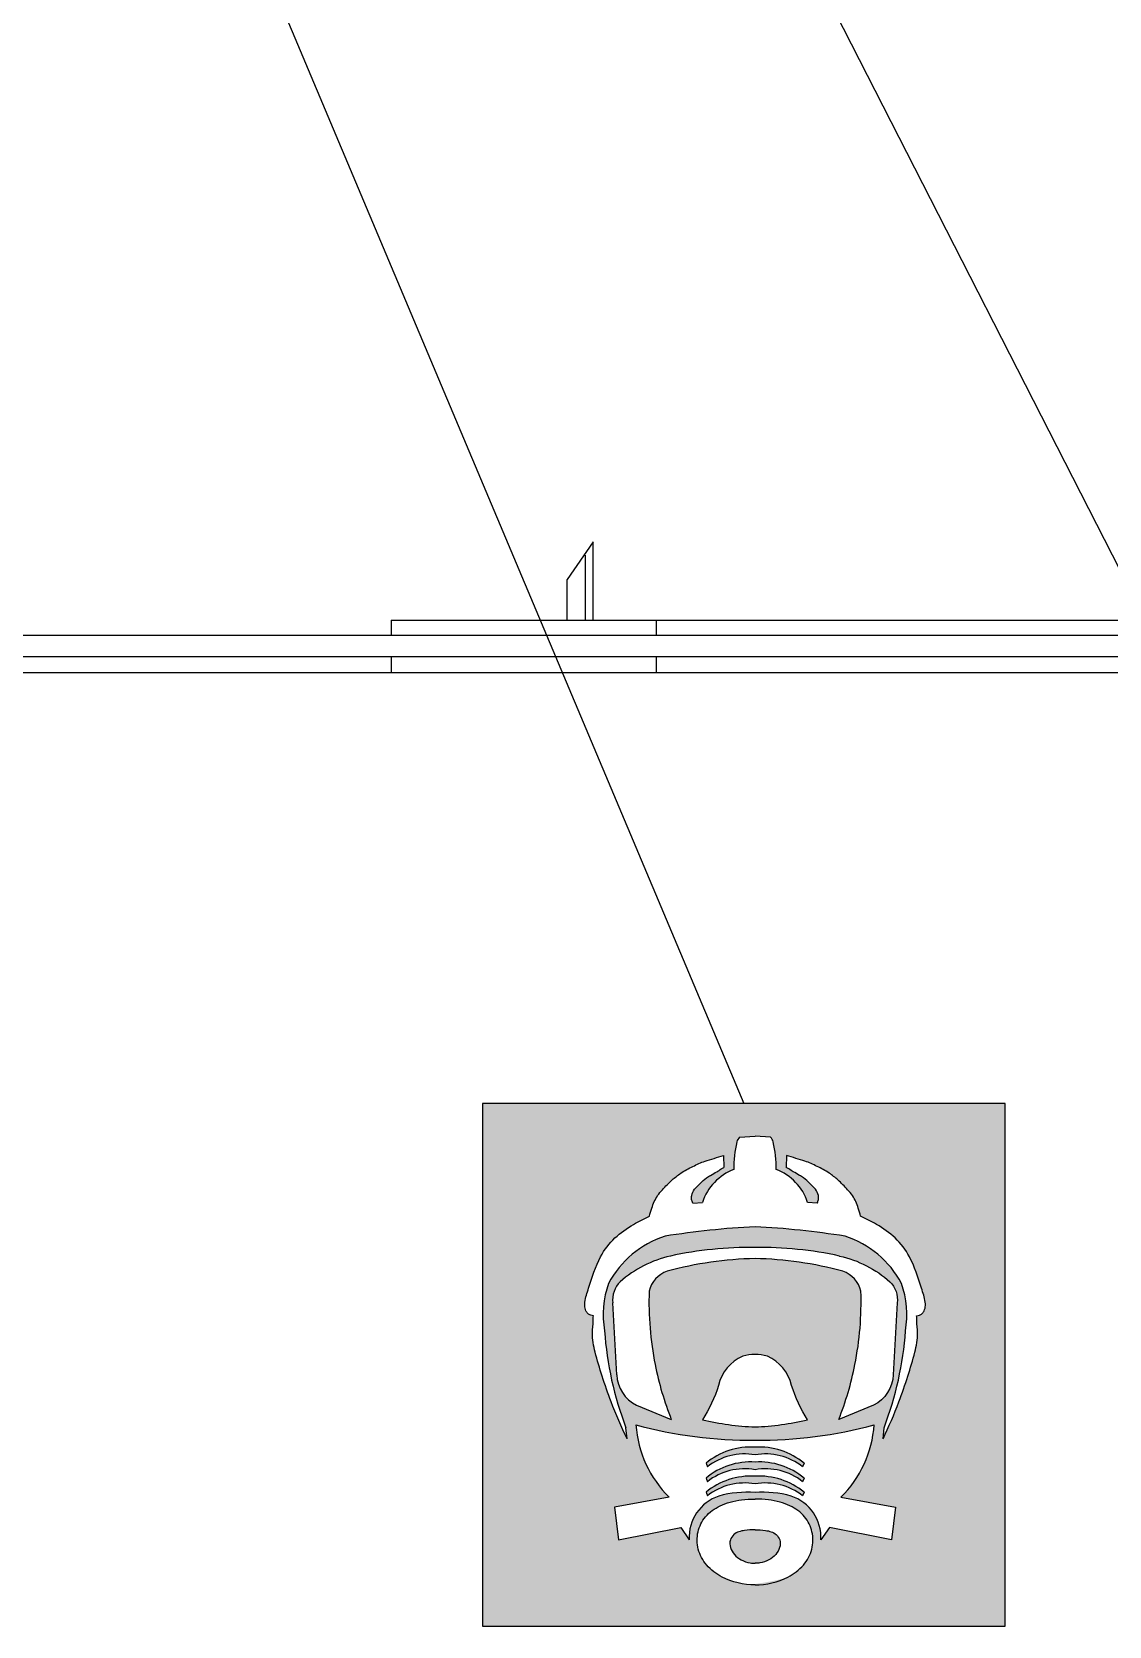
# Model space of a CAD drawing. Header units: millimetres. Extents: x 1084702 to 1166801, y 36632 to 124519.
# Drawn here: x 1114818 to 1116879, y 71932 to 74983 of the extents above; entities that cross this region are included whole.
import ezdxf
from ezdxf.enums import TextEntityAlignment as Align

# ---------------------------------------------------------------- set-up
doc = ezdxf.new("R2010")
doc.units = ezdxf.units.MM
doc.header["$LTSCALE"] = 250
doc.linetypes.add('DASHED', pattern=[0.75, 0.5, -0.25])
doc.layers.get('0').update_dxf_attribs({"color": 255})
for name, color, linetype in [('%posline', 240, 'Continuous'), ('%symbol', 1, 'Continuous'), ('SAFECO3', 80, 'Continuous'), ('SAFECO7', 255, 'Continuous'), ('SAFETX1', 1, 'Continuous')]:
    doc.layers.add(name, color=color, linetype=linetype)
doc.styles.add('ROMANS', font='ROMANS.shx', dxfattribs={"height": 100})
doc.styles.add('SYMBOL TXT', font='arial.ttf')
doc.dimstyles.new('dott', dxfattribs={"dimscale": 100, "dimtxt": 150, "dimasz": 0.01, "dimexe": 0.5, "dimexo": 1, "dimgap": 1, "dimtad": 1, "dimdsep": 46, "dimtxsty": 'ROMANS', "dimcen": 1.5, "dimclrd": 1, "dimclre": 1, "dimclrt": 2, "dimazin": 2, "dimtfac": 1, "dimtmove": 2, "dimatfit": 3, "dimldrblk": 'DOT', "dimfxl": 1, "dimtvp": 100, "dimtolj": 1, "dimarcsym": 0})

# ---------------------------------------------------------------- blocks, each defined once
blk = doc.blocks.new('A.4.27_SYMB')
at = {"layer": 'SAFECO3'}
h = blk.add_hatch(color=256, dxfattribs=at)
h.paths.add_polyline_path([(600, 1199.923782141865), (-599.9237821418428, 1199.923782141865), (-599.9237821418428, 0), (600, 0)])
edge = h.paths.add_edge_path(flags=16)
edge.add_spline(control_points=[(396.4788447608007, 712.5212445846555), (395.6218704197381, 716.0873949708184), (398.5874364931005, 687.1135634390812), (399.430649570204, 673.0086505414802), (393.2794672518939, 623.1584976994345), (374.0424852618817, 569.6972268895042), (361.7470846886354, 522.2229178167618), (306.2017112145695, 402.0663838199689), (319.288701119498, 430.0661814423511)], knot_values=[0, 0, 0, 0, 0.09169185350249395, 0.3252963663061371, 0.700454044456145, 1.176745007976765, 1.696057873050426, 2.468739070111357, 2.468739070111357, 2.468739070111357, 2.468739070111357], degree=3, periodic=0)
edge.add_line((319.288701119498, 430.066181442322), (321.745230337001, 455.7422305616637))
edge.add_arc((-399.0815099232568, 731.7400107043068), 771.8587721324975, 339.0486268631494, 356.024698222737)
edge.add_arc((152.4093712834001, 714.816163662952), 221.5525710771908, 350.4948445483705, 379.0483761445089)
edge.add_arc((162.2164148926386, 680.0709529629094), 226.5083024743211, 28.20454810933867, 72.03626700691652)
edge.add_arc((-78.32367510139011, -1053.581268603273), 1973.679544188899, 80.95158466678727, 86.98603383358824)
edge.add_arc((129.2260034617939, -1053.581268603273), 1973.679544188899, 93.01396616641128, 99.04841533321313)
edge.add_arc((-111.3140865322275, 680.0709529629094), 226.5083024743211, 107.9637329930893, 151.7954518906628)
edge.add_arc((-101.5070429229891, 714.816163662952), 221.5525710771907, 160.9516238554913, 189.5051554516301)
edge.add_arc((449.9838382836679, 731.7400107043068), 771.8587721324972, 183.9753017772631, 200.9513731368506)
edge.add_line((-270.8429019765899, 455.7422305616637), (-268.386372759087, 430.066181442322))
edge.add_spline(control_points=[(-268.386372759087, 430.0661814423511), (-281.4733626640154, 458.0659790647478), (-302.6998198883448, 505.2654999897641), (-324.945622634812, 572.5247934230574), (-341.534498820758, 624.5785191862524), (-349.8168707450459, 667.9543364993151), (-345.603178928417, 695.7517693694972), (-346.4334907414523, 708.9550941985071), (-345.5765164003897, 712.5212445846555)], knot_values=[0, 0, 0, 0, 0.7726811970609303, 1.291994062134592, 1.768285025655212, 2.14344270380522, 2.377047216608863, 2.468739070111357, 2.468739070111357, 2.468739070111357, 2.468739070111357], degree=3, periodic=0)
edge.add_spline(control_points=[(-345.5765164003897, 712.5212445846555), (-347.7135864405864, 712.8069850531028), (-352.3742846360255, 713.8163797568559), (-358.880901036835, 717.6580268768448), (-362.8701266596181, 723.7454588186956), (-365.0911377071679, 730.0958105496102), (-365.8874373647777, 736.7257393965119), (-364.6997349768571, 752.5200065991376), (-351.5728525896775, 789.9866661927081), (-336.1955911953773, 843.0579163372604), (-298.6246048922767, 893.4460160498274), (-257.1975028308952, 921.3898541428352), (-229.3368712094525, 935.9917563046911), (-216.7409582303299, 941.7800677194173)], knot_values=[0, 0, 0, 0, 0.05390220294674682, 0.118321416573409, 0.1830243178721923, 0.2312236934242225, 0.2858005377254443, 0.3485672050285045, 0.6254498094509758, 1.270836010399299, 1.721751058041038, 2.161657060043679, 2.508212947321967, 2.508212947321967, 2.508212947321967, 2.508212947321967], degree=3, periodic=0)
edge.add_spline(control_points=[(-216.7409582303299, 941.7800677194173), (-215.6896440357887, 947.9818706540536), (-211.9352561689375, 959.1406937814609), (-206.2022149702025, 975.0165904022288), (-198.4114783042169, 989.6238649180304), (-184.0132346351747, 1005.952887162464), (-166.753442209636, 1023.762129107665), (-143.5233047817892, 1042.344364233868), (-117.6341332536467, 1055.739886674695), (-92.18422387621104, 1067.750246786527), (-68.02144922879961, 1073.986970694925), (-54.09531427632464, 1078.961505257132), (-46.85241616006533, 1080.739882788592)], knot_values=[0, 0, 0, 0, 0.1572569974109042, 0.2924325693689341, 0.4224683878436771, 0.567877298650241, 0.8344425573078238, 1.042692788599401, 1.307795502525936, 1.561203167663941, 1.743826569182055, 1.930277299548925, 1.930277299548925, 1.930277299548925, 1.930277299548925], degree=3, periodic=0)
edge.add_line((-46.85241616006533, 1080.739882788592), (-46.06237299163331, 1053.527284764947))
edge.add_spline(control_points=[(-46.06237299162603, 1053.527284764961), (-43.99171483481769, 1054.540782812328), (-56.84857901039504, 1047.241580248156), (-62.12431466023554, 1043.85568234176), (-75.1515091228066, 1035.892762260162), (-88.81377794593573, 1028.542104413107), (-100.3421165419713, 1016.332773323535), (-113.8864323770322, 1004.952297610187), (-119.8595553358828, 990.08340634052), (-121.7707566613899, 982.3973424700234), (-116.5520842291153, 968.6363600056357), (-117.6051710215688, 971.4213169645518)], knot_values=[0, 0, 0, 0, 0.05763464395629116, 0.1590588471685031, 0.2956034268920505, 0.387822904862339, 0.5568937717974904, 0.7046345311823187, 0.8362043241441873, 0.910845007576295, 0.9852802859034362, 0.9852802859034362, 0.9852802859034362, 0.9852802859034362], degree=3, periodic=0)
edge.add_line((-117.6051710215688, 971.4213169645518), (-95.22061458276585, 973.0599250175947))
edge.add_arc((18.76357438086416, 936.3766401602916), 119.7416332008926, 110.35547001949351, 162.1603794918855, ccw=False)
edge.add_arc((208.1233191589999, 1056.157284520668), 231.1333459244542, 166.0137345757857, 181.8636137719958, ccw=False)
edge.add_arc((2.562872036651243, 1108.065547250837), 19.13369553389818, 130.5126908860478, 168.0732374810822, ccw=False)
edge.add_line((-9.866691534378333, 1122.612170715336), (25.45116418020189, 1125.0408219368))
edge.add_line((25.45116418020189, 1125.040821936796), (60.7690198947821, 1122.612170715332))
edge.add_arc((48.3394563237598, 1108.065547250837), 19.13369553389815, 11.926762518827786, 49.48730911395711, ccw=False)
edge.add_arc((-157.2209907985962, 1056.157284520668), 231.1333459244545, -1.8636137719958015, 13.986265424206522, ccw=False)
edge.add_arc((32.13875397954689, 936.3766401602916), 119.7416332008926, 17.839620508114592, 69.64452998050638, ccw=False)
edge.add_line((146.1229429431696, 973.0599250175874), (168.5074993819726, 971.4213169645436))
edge.add_spline(control_points=[(168.5074993819726, 971.4213169645518), (169.5605861744261, 974.2062739234389), (171.7141136211576, 979.8604914505995), (171.2419349741685, 991.3566056965356), (164.6188334819235, 1004.475955515576), (151.2656711959571, 1016.508058707943), (139.8396792590138, 1028.455220680728), (125.7576482080694, 1036.045970921405), (114.5973910555113, 1043.08497101102), (104.3174806120296, 1048.922351350091), (99.03535950884543, 1052.513786717594), (96.96470135203708, 1053.527284764961)], knot_values=[0, 0, 0, 0, 0.07443527832714114, 0.1490759617592489, 0.2806457547211177, 0.4283865141059461, 0.5974573810410972, 0.6896768590113858, 0.8262214387349333, 0.9276456419471452, 0.9852802859034364, 0.9852802859034364, 0.9852802859034364, 0.9852802859034364], degree=3, periodic=0)
edge.add_line((96.96470135203708, 1053.527284764961), (97.7547445204691, 1080.739882788606))
edge.add_spline(control_points=[(97.75474452047638, 1080.739882788592), (90.51184640420979, 1082.518260320052), (125.4192643170463, 1072.392295152575), (140.6049239074127, 1068.358824194322), (169.3340483071952, 1055.548124550478), (194.2628277610129, 1042.369979492461), (217.7009472344726, 1023.796657083469), (234.9396121277969, 1005.765193229221), (249.2567883692755, 989.9682065527159), (257.3034140594755, 973.8413054067205), (262.0032064265615, 964.0634965225618), (268.6946007852821, 935.57826478481), (267.6432865907336, 941.7800677194173)], knot_values=[0, 0, 0, 0, 0.1864507303668702, 0.3690741318849846, 0.6224817970229897, 0.8875845109495242, 1.095834742241102, 1.362400000898685, 1.507808911705248, 1.637844730179991, 1.773020302138021, 1.930277299548925, 1.930277299548925, 1.930277299548925, 1.930277299548925], degree=3, periodic=0)
edge.add_spline(control_points=[(267.6432865907336, 941.7800677194173), (255.0473736116182, 947.5683791341726), (323.0626704913375, 914.5137382139073), (345.0460983625599, 895.5056357889407), (388.9412433204125, 842.208587619345), (402.2510622298942, 790.0990263716958), (415.5937976887435, 752.5142736481357), (416.8003759099811, 736.7275906547293), (415.9577530689785, 730.0909416243812), (413.9065674466474, 723.7634236589074), (409.0856453240267, 717.5647452435078), (405.6659391156718, 714.1358508973644), (394.341774720604, 712.2355041161936), (396.4788447608007, 712.5212445846555)], knot_values=[0, 0, 0, 0, 0.346555887278288, 0.7864618892809281, 1.237376936922667, 1.882763137870991, 2.159645742293462, 2.222412409596522, 2.276989253897744, 2.325188629449774, 2.389891530748558, 2.45431074437522, 2.508212947321967, 2.508212947321967, 2.508212947321967, 2.508212947321967], degree=3, periodic=0)
h.paths.add_polyline_path([(222.523043416033, 295.9929296741757), (348.139907196186, 273.1987212221138), (339.1568237625906, 198.437228802286), (196.1004885608127, 226.4983917105565), (176.6127570728931, 198.437228802286, 0.3396086339945922), (108.3822477353096, 298.6417347536917, 0.08792419960304189), (25.45116418020189, 306.9364905998373, 0.08792419960303963), (-57.4799193748986, 298.6417347536917, 0.3396086339946028), (-125.7104287124821, 198.437228802286), (-145.1981602004016, 226.4983917105565), (-288.2544954021796, 198.437228802286), (-297.2375788357822, 273.1987212221138), (-171.620715055622, 295.9929296741757, -0.181760636072163), (-248.0519188246471, 462.2496395336202, 0.06805162146932468), (25.45116418020189, 426.8443038960104, 0.06805162146932699), (298.9542471850582, 462.2496395336202, -0.1817606360721626)], flags=16)
h.paths.add_polyline_path([(297.5478835586619, 507.1392816512671), (217.6374201701619, 474.3861537038902, 0.04489463799106617), (254.7871710081163, 600.5403094433277, 0.05790582333726713), (268.4908050235099, 769.4929935420805, 0.2554085390190616), (227.0710920663478, 815.0765682503989, 0.06172210097466314), (25.45116418020916, 844.2243668475276, 0.06172210097466291), (-176.1687637059367, 815.0765682503989, 0.2554085390191062), (-217.5884766630988, 769.4929935420805, 0.05790582333726806), (-203.8848426477125, 600.5403094433568, 0.04489463799107755), (-166.7350918097436, 474.3861537038756), (-246.6455551981562, 507.1392816512525, -0.2663847685008831), (-292.0684638161256, 577.0216877224593), (-301.2755772521923, 742.1917546877376, -0.2243169068296864), (-284.3719154755381, 791.0115637979907, -0.1259511466294307), (-168.7823674644314, 849.9156136981765, -0.0583752380645097), (25.45116418020916, 869.3887048048637, -0.05837523806494151), (219.6846958262613, 849.9156136978854, -0.1259511466278901), (335.2742438358691, 791.0115637980925, -0.2243169068296793), (352.1779056126106, 742.1917546878831), (342.9707921765366, 577.0216877224593, -0.266384768500539)], flags=16)
h.paths.add_polyline_path([(146.1229429431623, 473.5770774221019, -0.04419190788876496), (25.45116418021644, 457.3373011821823, -0.04419190788866852), (-95.2206145827513, 473.5770774221019, 0.06201129674751202), (-58.27256527265854, 552.8315481590835, -0.2380137568668229), (-2.844085592791089, 619.7643244395003, -0.07594360390294659), (25.45116418020189, 623.9486271463829, -0.0759436039029412), (53.74641395319486, 619.7643244395003, -0.2380137568668407), (109.1748936330696, 552.8315481590689, 0.06201129674750821)], flags=16)
h.paths.add_polyline_path([(137.9938954682002, 373.9817292958323), (134.7404691461779, 365.8678587929899, 0.2174971562332201), (25.45116418020189, 393.1389785328356, 0.2174971562332194), (-83.83814078576688, 365.8678587929899), (-87.09156710778188, 373.9817292958323, -0.1909781965899698), (25.45116418020189, 410.9628942449344, -0.1909781965899718)], flags=0)
h.paths.add_polyline_path([(137.9938954682002, 339.848026197229), (134.7404691461779, 331.7341556943866, 0.21749715623322), (25.45116418020189, 359.0052754342469, 0.2174971562332197), (-83.83814078576688, 331.7341556943866), (-87.09156710778188, 339.8480261972145, -0.1909781965899688), (25.45116418020189, 376.8291911463311, -0.1909781965899728)], flags=0)
h.paths.add_polyline_path([(137.9938954682002, 307.3062166384916), (134.7404691461779, 299.1923461356491, 0.2174971562332192), (25.45116418020189, 326.4634658754803, 0.2174971562332205), (-83.83814078576688, 299.1923461356491), (-87.09156710778188, 307.3062166384625, -0.1909781965899683), (25.45116418020189, 344.2873815875937, -0.1909781965899733)], flags=0)
edge = h.paths.add_edge_path(flags=16)
edge.add_spline(control_points=[(25.45116418020189, 291.8964095415868), (15.21091822280869, 291.8964095415868), (63.48075847846485, 290.8368560981762), (80.27958916287753, 285.6826134640869), (112.3740945847603, 275.02566802004), (140.7852127263395, 254.1505489681003), (159.2844545279077, 216.7727676907962), (159.6257464756345, 175.3135566519341), (135.3036098146404, 137.1965094350744), (107.0016001542754, 103.6247732133343), (-0.4337747509780456, 94.82453030576289), (25.45116418020189, 94.82453030576289)], knot_values=[0, 0, 0, 0, 0.2560061489349729, 0.4834435813095263, 0.6861307676501414, 1.035897057369184, 1.355303613462704, 1.689385099453601, 2.031909381931035, 2.406534795056718, 3.053658268336293, 3.053658268336293, 3.053658268336293, 3.053658268336293], degree=3, periodic=0)
edge.add_spline(control_points=[(25.45116418020189, 94.82453030576289), (-0.4337747509780456, 94.82453030576289), (-42.44225719589303, 103.6247732133343), (-86.92653486637573, 137.1965094350744), (-108.107473961798, 175.3135566519341), (-108.4729051880131, 216.7727676907962), (-90.09111177032901, 254.1505489681003), (-60.61159469656559, 275.02566802004), (-31.22556888915278, 285.6826134640869), (-4.149370667604671, 290.8368560981762), (15.21091822280869, 291.8964095415868), (25.45116418020189, 291.8964095415868)], knot_values=[0, 0, 0, 0, 0.6471234732795754, 1.021748886405258, 1.364273168882693, 1.698354654873589, 2.01776121096711, 2.367527500686152, 2.570214687026767, 2.79765211940132, 3.053658268336293, 3.053658268336293, 3.053658268336293, 3.053658268336293], degree=3, periodic=0)
edge = h.paths.add_edge_path(flags=0)
edge.add_spline(control_points=[(25.45116418020189, 221.2314372543769), (33.43662098740606, 221.2314372543769), (49.95304822896287, 220.4143575118651), (72.7051886841291, 214.9114455994713), (84.00342218547303, 197.42159550004), (83.18259852554911, 179.621665564162), (73.50152565923054, 163.0674875926488), (57.12150697165634, 150.8975041861413), (40.13619408632803, 145.2969068899256), (29.19901701076742, 144.4216847682255), (25.45116418020189, 144.4216847682255)], knot_values=[0, 0, 0, 0, 0.1996364201799756, 0.4208184230335822, 0.5431838365854796, 0.6885227883972977, 0.8421130684363621, 1.008477516354362, 1.187910482030278, 1.281606802794325, 1.281606802794325, 1.281606802794325, 1.281606802794325], degree=3, periodic=0)
edge.add_spline(control_points=[(25.45116418020189, 144.4216847682255), (29.19901701076742, 144.4216847682255), (3.919608069365495, 145.2969068899256), (-4.087607239540375, 150.8975041861413), (-23.13076213308523, 163.0674875926488), (-32.06748969830369, 179.621665564162), (-33.42077215406607, 197.42159550004), (-20.57985389132955, 214.9114455994713), (-7.469684202114877, 220.4143575118651), (33.43662098740606, 221.2314372543769), (25.45116418020189, 221.2314372543769)], knot_values=[0, 0, 0, 0, 0.09369632076404666, 0.2731292864399634, 0.4394937343579628, 0.5930840143970273, 0.7384229662088454, 0.8607883797607428, 1.081970382614349, 1.281606802794325, 1.281606802794325, 1.281606802794325, 1.281606802794325], degree=3, periodic=0)
at = {"layer": 'SAFECO7'}
for p, q in [((-9.866691534378333, 1122.612170715336), (25.45116418020189, 1125.040821936796)), ((60.76901989478938, 1122.612170715336), (25.45116418020189, 1125.040821936796)), ((-46.85241616006533, 1080.739882788592), (-46.06237299162603, 1053.527284764961)), ((97.75474452047638, 1080.739882788592), (96.96470135203708, 1053.527284764961)), ((-117.6051710215688, 971.4213169645518), (-95.2206145827513, 973.0599250175874)), ((168.5074993819726, 971.4213169645518), (146.1229429431623, 973.0599250175874)), ((-292.0876678119457, 577.3799714962079), (-301.2755772521996, 742.1917546878831)), ((-246.6455551982508, 507.1392816512671), (-166.7350918097509, 474.3861537038756)), ((-268.386372759087, 430.0661814423802), (-270.8425165670997, 455.7382021980447)), ((319.288701119498, 430.0661814423802), (321.7448449275107, 455.7382021980447)), ((-87.09156710778916, 373.9817292958323), (-83.83814078577416, 365.8678587929899)), ((137.9938954682002, 373.9817292958323), (134.7404691461852, 365.8678587929899)), ((-87.09156710778916, 339.848026197229), (-83.83814078577416, 331.7341556943866)), ((137.9938954682002, 339.848026197229), (134.7404691461852, 331.7341556943866)), ((-87.09156710778916, 307.3062166384916), (-83.83814078577416, 299.1923461356491)), ((137.9938954682002, 307.3062166384916), (134.7404691461852, 299.1923461356491))]:
    blk.add_line(p, q, dxfattribs=at)
at = {"layer": 'SAFECO7', "lineweight": -3}
blk.add_lwpolyline([(-600, 0), (600, 0), (600, 1200), (-600, 1200)], close=True, dxfattribs=at)
at = {"layer": 'SAFECO7'}
blk.add_lwpolyline([(219.684740181292, 849.9156037460343, -0.1259511024952429), (335.2742438358691, 791.0115637980925, -0.2243169068296782), (352.1779056126106, 742.1917546878831), (342.989996172364, 577.3799714962079, -0.267531843341926), (297.5478835586619, 507.1392816512671), (217.6374201701619, 474.3861537038902, 0.04489463799106619), (254.7871710081163, 600.5403094433277, 0.05789552808056216), (268.4918514753517, 769.4628744276997)], format="xyb", dxfattribs=at)
blk.add_lwpolyline([(25.45116418021644, 457.3373011821823, 0.04419190788876481), (146.1229429431623, 473.5770774221019, -0.06201129674751166), (109.1748936330696, 552.8315481590835, 0.2380137568668242), (53.74641395319486, 619.7643244395003, 0.07594360390294286), (25.45116418020189, 623.9486271463829, 0.07594360390294481), (-2.844085592791089, 619.7643244395003, 0.2380137568668259), (-58.27256527265854, 552.8315481590835, -0.06201129674751178), (-95.2206145827513, 473.5770774221019, 0.04419190788866851)], format="xyb", close=True, dxfattribs=at)
for points in [[(-171.6207150556147, 295.9929296742048), (-297.2375788357822, 273.1987212221138), (-288.2544954021796, 198.437228802286), (-145.1981602004016, 226.4983917105565), (-125.7104287124821, 198.437228802286)], [(222.5230434160258, 295.9929296742048), (348.139907196186, 273.1987212221138), (339.1568237625906, 198.437228802286), (196.1004885608127, 226.4983917105565), (176.6127570728931, 198.437228802286)]]:
    blk.add_lwpolyline(points, dxfattribs=at)
for centre, radius, start, end in [((208.1233191589999, 1056.157284520697), 231.1333459244548, 166.0137345756002, 181.8636137717396), ((2.562872036651243, 1108.065547250837), 19.13369553389809, 130.5126908857303, 168.073237481056), ((48.33945632375253, 1108.065547250837), 19.13369553389809, 11.92676251894398, 49.48730911426972), ((-157.2209907985962, 1056.157284520697), 231.1333459244548, 358.1363862282604, 13.98626542439981), ((18.76357438086416, 936.3766401602916), 119.7416332008925, 110.355470019849, 162.1603794924203), ((32.13875397954689, 936.3766401602916), 119.7416332008925, 17.83962050757972, 69.644529980151), ((129.2260034618012, -1053.581268603273), 1973.679544188899, 93.01396616632657, 99.04841533326012), ((-78.32367510139011, -1053.581268603273), 1973.679544188899, 80.95158466673988, 86.98603383367346), ((-111.3140865322275, 680.0709529629094), 226.5083024743211, 107.963732993039, 151.7954518900965), ((162.2164148926386, 680.0709529629094), 226.5083024743211, 28.20454810990354, 72.03626700696098), ((-111.5134525211906, 594.6699494207278), 261.591432870432, 102.6459132415449, 131.3605766023775), ((42.25205667162663, 16.11759253867785), 828.2771876882291, 91.16227546699648, 105.2900167792951), ((11.44640745868674, 30.65490548867092), 838.8507133729165, 89.0433926790172, 102.406846118377), ((39.45592090172431, 30.65490548867092), 838.8507133729165, 77.59315388162298, 90.9566073209828), ((8.650271688784414, 16.11759253867785), 828.2771876882291, 74.7099832207049, 88.83772453300352), ((-155.170933200643, 754.386910138317), 64.2194946078662, 109.084952982019, 166.3691721901694), ((206.0732615610468, 754.386910138317), 64.2194946078662, 13.63082780983064, 70.91504701798107), ((-101.5070429229891, 714.816163662952), 221.5525710771906, 160.9516238554986, 189.5051554513593), ((-241.1521058215003, 748.7105623481766), 60.47583542366871, 135.615543822123, 186.1880462063357), ((516.246231653211, 743.9817252415378), 734.2780154273887, 178.0113043553315, 191.2651866874726), ((152.4093712834001, 714.816163662952), 221.5525710771906, 350.4948445486407, 19.04837614450136), ((449.9838382836679, 731.7400107043068), 771.8587721324972, 183.9753029853444, 200.9571597083076), ((-399.0815099232568, 731.7400107043068), 771.8587721324972, 339.0428402916924, 356.0246970146556), ((515.775363193432, 743.9181453151541), 733.8037991797161, 191.2675001591324, 201.5496889722208), ((-208.4268258306402, 581.6845326984912), 83.77150904791503, 182.9454149192321, 242.8561635391252), ((11.28430389831919, 480.7744163369207), 259.9970072362879, 184.0914785982598, 225.2924032978297), ((18.16521051579912, 1444.657174853419), 1017.838948659063, 254.8388658579078, 270.4065062217888), ((32.73711784461193, 1444.657174853419), 1017.838948659063, 269.5934937782112, 285.1611341420922), ((39.61802446209185, 480.7744163369207), 259.9970072362879, 314.7075967021702, 355.9085214017402), ((15.8243418686252, 250.5215562024096), 160.7298934880999, 86.5667737670459, 129.8144524213413), ((35.07798649178585, 250.5215562024096), 160.7298934880999, 50.18554757865871, 93.43322623295411), ((15.8243418686252, 216.3878531038208), 160.7298934880999, 86.5667737670459, 129.8144524213413), ((0.6701884422654985, 259.8244136814756), 135.5981930559161, 79.46984485045711, 128.55210397709), ((50.23213991814555, 259.8244136814756), 135.5981930559161, 51.44789602291, 100.5301551495429), ((35.07798649178585, 216.3878531038208), 160.7298934880999, 50.18554757865871, 93.43322623295411), ((15.8243418686252, 183.8460435450543), 160.7298934880999, 86.5667737670459, 129.8144524213413), ((0.6701884422654985, 225.6907105828868), 135.5981930559161, 79.46984485045711, 128.55210397709), ((50.23213991814555, 225.6907105828868), 135.5981930559161, 51.44789602291, 100.5301551495429), ((35.07798649178585, 183.8460435450543), 160.7298934880999, 50.18554757865871, 93.43322623295411), ((-26.3380602992911, 204.1050916634267), 99.53387500474135, 108.2326970086154, 183.2644200933638), ((0.6701884422654985, 193.1489010241203), 135.5981930559161, 79.46984485045711, 128.55210397709), ((7.388257586266263, 68.80924276645237), 238.8113371582782, 85.6621923219251, 105.7612478605623), ((50.23213991814555, 193.1489010241203), 135.5981930559161, 51.44789602291, 100.5301551495429), ((43.51407077414478, 68.80924276645237), 238.8113371582782, 74.23875213943771, 94.3378076780749), ((77.24038865970215, 204.1050916634267), 99.53387500474135, 356.7355799066362, 71.76730299138457)]:
    blk.add_arc(centre, radius, start, end, dxfattribs=at)
for points, start_tangent, end_tangent in [([(-216.7409582303299, 941.7800677194173), (-211.5898732831483, 959.934265978969), (-205.760230226304, 975.0715817743621), (-198.2371212101934, 988.7426078359276), (-187.1668364393918, 1002.230336125678), (-164.5967889829626, 1024.897808247362), (-144.9209323251125, 1040.304370225116), (-117.1259624898958, 1055.778985453595), (-89.24395781705971, 1067.915550858757), (-68.26798886073811, 1074.261222139656), (-46.85241616005806, 1080.739882788592)], (0.1671331342719714, 0.9859343362660756), (0.971154430718826, 0.2384514032149803)), ([(267.6432865907336, 941.7800677194173), (262.4922016435667, 959.934265978969), (256.6625585867223, 975.0715817743621), (249.1394495706118, 988.7426078359276), (238.0691647998101, 1002.230336125678), (215.4991173433882, 1024.897808247362), (195.8232606855236, 1040.304370225116), (168.0282908503214, 1055.778985453595), (140.146286177478, 1067.915550858757), (119.1703172211564, 1074.261222139656), (97.75474452048365, 1080.739882788592)], (-0.1671331342719714, 0.9859343362660756), (-0.971154430718826, 0.2384514032149804)), ([(-117.6051710215615, 971.4213169645518), (-120.2093873915728, 979.9654875268025), (-119.9753005268503, 988.9193101023266), (-113.3330857404289, 1003.242500137378), (-101.1257905266903, 1016.099230830994), (-85.97418342632591, 1029.591902847373), (-76.48364979102189, 1035.283439880863), (-62.43151075155765, 1043.710602442632), (-51.9936961682979, 1049.970230249921), (-46.06237299162603, 1053.527284764961)], (-0.3536920987332887, 0.9353619081904293), (0.8981829394042778, 0.4396218913601679)), ([(168.5074993819726, 971.4213169645518), (171.1117157519839, 979.9654875268025), (170.8776288872687, 988.9193101023266), (164.2354141008473, 1003.242500137378), (152.0281188871086, 1016.099230830994), (136.8765117867442, 1029.591902847373), (127.3859781514475, 1035.283439880863), (113.333839111976, 1043.710602442632), (102.8960245287235, 1049.970230249921), (96.96470135204436, 1053.527284764961)], (0.3536920987332887, 0.9353619081904293), (-0.8981829394042778, 0.4396218913601679)), ([(-345.5765164003897, 712.5212445846555), (-351.865734728206, 714.0325938404567), (-358.4512939599517, 718.0808076217363), (-362.8989443896353, 724.4450442562957), (-364.8155305945183, 729.9021942900727), (-365.6494650500827, 736.398104786058), (-365.2251826077845, 743.9181453151832), (-356.6605386954252, 776.0212314308592), (-328.9803990385408, 848.3520414993982), (-296.2959592408079, 891.475103424993), (-253.5934502453092, 922.5096762446774), (-216.7409582303299, 941.7800677194173)], (-0.9911793597330701, 0.1325272682852142), (0.908649473397019, 0.4175597376368079)), ([(396.478844760808, 712.5212445846555), (402.7680630886316, 714.0325938404567), (409.3536223203701, 718.0808076217363), (413.8012727500536, 724.4450442562957), (415.7178589549294, 729.9021942900727), (416.551793410501, 736.398104786058), (416.1275109682101, 743.9181453151832), (407.5628670558435, 776.0212314308592), (379.8827273989591, 848.3520414993982), (347.1982876012262, 891.475103424993), (304.4957786057275, 922.5096762446774), (267.6432865907336, 941.7800677194173)], (0.9911793597330701, 0.1325272682852142), (-0.908649473397019, 0.4175597376368079)), ([(-268.386372759087, 430.0661814423511), (-305.0839248596239, 515.2167035477614), (-325.3572432461515, 574.1443611286086), (-341.5677788420653, 628.9522338797542), (-347.7418198990345, 673.5457816088456), (-346.1868542699449, 701.5351629325451), (-345.5765164003897, 712.5212445846555)], (-0.4234278624453152, 0.9059298236094181), (0.2336560742111573, 0.9723193091696936)), ([(319.2887011195053, 430.0661814423511), (355.9862532200495, 515.2167035477614), (376.2595716065698, 574.1443611286086), (392.4701072024836, 628.9522338797542), (398.6441482594528, 673.5457816088456), (397.0891826303632, 701.5351629325451), (396.478844760808, 712.5212445846555)], (0.4234278624453152, 0.9059298236094181), (-0.2336560742111573, 0.9723193091696936)), ([(25.45116418020916, 94.82453030576289), (-50.15889312422223, 112.5273494501889), (-85.53527055498853, 140.2666429194651), (-104.8474368943571, 176.550106951021), (-105.2863497656945, 216.6374825342209), (-88.28579121542134, 250.9897299318254), (-54.7821087024422, 276.2711113215482), (-31.98790025035123, 284.7567601676274), (-5.214215098058048, 290.0529754819145), (25.45116418020916, 291.8964095415868)], (-1, 0), (1, 0)), ([(25.45116418020916, 94.82453030576289), (101.0612214846406, 112.5273494501889), (136.4375989154069, 140.2666429194651), (155.7497652547754, 176.550106951021), (156.1886781261128, 216.6374825342209), (139.1881195758397, 250.9897299318254), (105.6844370628605, 276.2711113215482), (82.89022861076955, 284.7567601676274), (56.11654345847637, 290.0529754819145), (25.45116418020916, 291.8964095415868)], (1, 0), (-1, 0)), ([(25.45116418020916, 221.2314372543769), (1.545043120720948, 219.6806117756059), (-23.26816453956417, 210.2586154706223), (-31.168596223848, 197.881272498591), (-30.96377021721128, 180.4418010769732), (-21.98068678360869, 164.3483291275043), (-6.179823415026476, 152.146551303973), (14.24425553175388, 145.3287713690079), (25.45116418020916, 144.4216847682255)], (-1, 0), (1, 0)), ([(25.45116418020916, 221.2314372543769), (49.35728523969738, 219.6806117756059), (74.17049289998249, 210.2586154706223), (82.07092458426632, 197.881272498591), (81.86609857763688, 180.4418010769732), (72.88301514402701, 164.3483291275043), (57.0821517754448, 152.146551303973), (36.65807282864989, 145.3287713690079), (25.45116418020916, 144.4216847682255)], (1, 0), (-1, 0))]:
    blk.add_spline(points, degree=3, dxfattribs=dict(at, start_tangent=start_tangent, end_tangent=end_tangent))
at = {"layer": 'SAFETX1', "style": 'SYMBOL TXT'}
blk.add_attdef('NUMBER', text='', height=200, dxfattribs=at).set_placement((745.6670587044209, 600), align=Align.MIDDLE_LEFT)
blk = doc.blocks.new('_Dot')
at = {"color": 0, "linetype": 'ByBlock', "lineweight": -2}
blk.add_line((-0.5, 0), (-1, 0), dxfattribs=at)
at = {"color": 0, "linetype": 'ByBlock', "const_width": 0.5}
blk.add_lwpolyline([(-0.25, 0, 1), (0.25, 0, 1)], format="xyb", close=True, dxfattribs=at)
blk = doc.blocks.new('Adeck_B4_1')
for p, q in [((98129.59218604583, 34427.85224524034), (98079.59217140055, 34355.72148334284)), ((97742.73260904057, 34277.8522452404), (101128.4951737302, 34277.85224524031)), ((97742.73260904057, 34277.8522452404), (97742.73260904057, 34248.8497094288)), ((98250.49892473267, 34248.8497094288), (98250.49892473267, 34277.8522452404)), ((98250.49892473267, 34248.84970942876), (98250.49892473267, 34277.85224524036)), ((101129.0363325824, 34248.84970942886), (88221.27835029433, 34247.92602543377)), ((88221.49201768287, 34208.8497094288), (101129.8669416888, 34208.84970942872)), ((97742.73260904057, 34208.84970942874), (97742.73260904057, 34177.85224524037)), ((98250.49892473267, 34177.8522452404), (98250.49892473267, 34208.84970942877)), ((98250.49892473267, 34177.85224524036), (98250.49892473267, 34208.84970942873)), ((86929.59218604583, 34177.85224524043), (101130.5716965073, 34177.85224524037))]:
    blk.add_line(p, q)
for points in [[(98129.59218604583, 34277.85224524034), (98129.59218604583, 34427.85224524034)], [(98079.59215559019, 34277.8522452403), (98079.59217140055, 34355.72148334284)]]:
    blk.add_lwpolyline(points)
at = {"linetype": 'DASHED'}
blk.add_lwpolyline([(98114.59218604583, 34277.85224524034), (98114.59218604583, 34406.2130230093)], dxfattribs=at)

msp = doc.modelspace()

# ---------------------------------------------------------------- block references
at = {"layer": '%symbol', "xscale": 0.8333333333329453, "yscale": 0.8333333333329453, "zscale": 0.8333333333329453}
msp.add_blockref('A.4.27_SYMB', (1116180.752822666, 71931.75369081926), dxfattribs=at)
msp.add_blockref('Adeck_B4_1', (1017763.01268182, 39578.95168849787))

# ---------------------------------------------------------------- leaders
at = {"layer": '%posline', "linetype": 'ByBlock'}
for points in [[(1113727.509918341, 78756.34180675913), (1116180.752822666, 72931.75369081879)], [(1114989.090922602, 77696.41660879785), (1117421.16764164, 72931.75369081879)]]:
    msp.add_leader(points, dimstyle='dott', override={"dimasz": 2, "dimgap": 1, "dimtad": 0, "dimclrd": 256}, dxfattribs=at)

doc.saveas('drawing.dxf')
